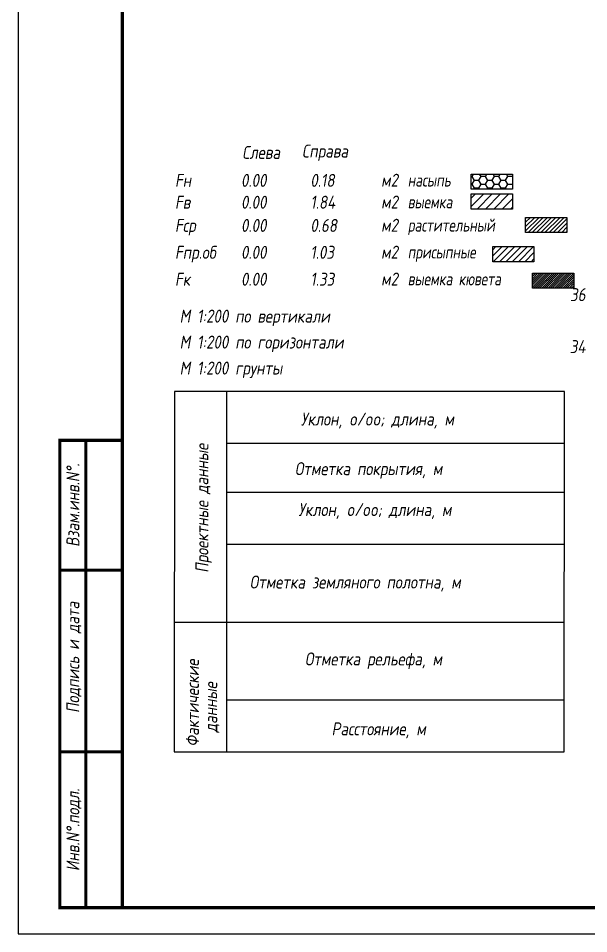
# Model space of a CAD drawing. Extents: x -717 to 1451, y -133302 to 233.
# Drawn here: x -30.1 to 79.7, y -90629.4 to -90453.2 of the extents above; entities that cross this region are included whole.
import ezdxf
from ezdxf.enums import TextEntityAlignment as Align

# ---------------------------------------------------------------- set-up
doc = ezdxf.new("R2010")
doc.units = 0
for name, color, linetype in [('Зарамочное оформление', 7, 'Continuous'), ('Линейка абсолютных высот', 7, 'Continuous'), ('Объем выемки', 7, 'Continuous'), ('Объем кюветов', 7, 'Continuous'), ('Объем насыпи', 7, 'Continuous'), ('Объем присыпных обочин', 7, 'Continuous'), ('Объем срезки растительного слоя', 7, 'Continuous'), ('Объём_2650', 7, 'Continuous'), ('Таблица', 7, 'Continuous')]:
    doc.layers.add(name, color=color, linetype=linetype)
for name, color, linetype, true_color in [('Объём_2563', 7, 'Continuous', 0xff8000), ('Объём_2570', 7, 'Continuous', 0x80ff00), ('Объём_2600', 7, 'Continuous', 0x808000), ('Объём_2620', 2, 'Continuous', 0xffff00)]:
    doc.layers.add(name, color=color, linetype=linetype, true_color=true_color)
doc.styles.add('М', font='romand.shx', dxfattribs={"width": 0.8, "oblique": 10, "height": 2.5})

# ---------------------------------------------------------------- blocks, each defined once
blk = doc.blocks.new('условные обозначения')
at = {"layer": 'Объём_2563'}
h = blk.add_hatch(dxfattribs=at)
h.set_pattern_fill('ANSI31', color=256, scale=0.3)
h.set_pattern_definition([(45, (-34.5, -100.5), (-0.673519, 0.673519), [])])
h.paths.add_polyline_path([(18.26, 7.53), (27.08, 7.53), (27.08, 4.62), (18.26, 4.62)])
at = {"layer": 'Объём_2570'}
h = blk.add_hatch(dxfattribs=at)
h.set_pattern_fill('ANSI31', color=3, scale=0.2)
h.set_pattern_definition([(45, (-32.9034, -100.5), (-0.4490128, 0.4490128), [])])
h.paths.add_polyline_path([(25.29, 13.16), (34.12, 13.16), (34.12, 10.25), (25.29, 10.25)])
at = {"layer": 'Объём_2600'}
h = blk.add_hatch(dxfattribs=at)
h.set_pattern_fill('ANSI31', color=6, scale=0.4)
h.set_pattern_definition([(45, (-34.5, -100.5), (-0.898026, 0.898026), [])])
h.paths.add_polyline_path([(13.63, 17.67), (22.46, 17.67), (22.46, 14.76), (13.63, 14.76)])
at = {"layer": 'Объём_2620'}
h = blk.add_hatch(dxfattribs=at)
h.set_pattern_fill('ANSI31', color=2, scale=0.1)
h.set_pattern_definition([(45, (-33.755, -100.5), (-0.2245064, 0.2245064), [])])
h.paths.add_polyline_path([(26.75, 2.41), (35.57, 2.41), (35.57, -0.5), (26.75, -0.5)])
at = {"layer": 'Объём_2650'}
h = blk.add_hatch(dxfattribs=at)
h.set_pattern_fill('HONEY', color=5, scale=0.3)
h.set_pattern_definition([(0, (-34.5, -100.5), (1.42875, 0.824889), [0.9525, -1.905]), (120, (-34.5, -100.5), (-1.42875, 0.824889), [0.9525, -1.905]), (60, (-34.5, -100.5), (3e-09, 1.6497784), [-1.905, 0.9525])])
h.paths.add_polyline_path([(13.63, 21.49), (22.46, 21.49), (22.46, 18.58), (13.63, 18.58)])
at = {"layer": 'Объём_2563'}
blk.add_lwpolyline([(18.26, 7.53), (27.08, 7.53), (27.08, 4.62), (18.26, 4.62)], close=True, dxfattribs=at)
at = {"layer": 'Объём_2620', "color": 2}
blk.add_lwpolyline([(26.75, 2.41), (35.57, 2.41), (35.57, -0.5), (26.75, -0.5)], close=True, dxfattribs=at)
at = {"layer": 'Объём_2650', "color": 5}
blk.add_lwpolyline([(13.63, 21.49), (22.46, 21.49), (22.46, 18.58), (13.63, 18.58)], close=True, dxfattribs=at)
at = {"layer": 'Объём_2650', "color": 6}
blk.add_lwpolyline([(13.63, 17.67), (22.46, 17.67), (22.46, 14.76), (13.63, 14.76)], close=True, dxfattribs=at)
at = {"layer": 'Объём_2650', "color": 3}
blk.add_lwpolyline([(25.29, 13.16), (34.12, 13.16), (34.12, 10.25), (25.29, 10.25)], close=True, dxfattribs=at)
at = {"layer": 'Объем насыпи', "color": 1, "style": 'М', "oblique": 10, "width": 0.8}
for s, p in [('насыпь', (0.09, 19.09)), ('выемка', (0.09, 14.89)), ('растительный', (0.09, 10.42)), ('присыпные', (0.09, 5.24)), ('выемка кювета', (0.09, 0.06))]:
    blk.add_text(s, height=2.5, dxfattribs=at).set_placement(p)

msp = doc.modelspace()

# ---------------------------------------------------------------- linework, layer by layer
at = {"layer": 'Таблица', "linetype": 'Continuous', "flags": 128}
for points in [[(0, -90525), (-0.054, -90594.421)], [(75, -90525), (0, -90525)], [(10, -90525), (10, -90594.421)], [(74.946, -90594.421), (75, -90525)], [(10, -90535), (75, -90535)], [(10, -90544.421), (75, -90544.421)], [(9.946, -90554.421), (74.946, -90554.421)], [(-0.054, -90569.421), (74.946, -90569.421)], [(9.946, -90584.421), (74.946, -90584.421)], [(-0.054, -90594.421), (74.946, -90594.421)]]:
    msp.add_lwpolyline(points, dxfattribs=at)

# ---------------------------------------------------------------- block references
at = {"layer": 'Объём_2570', "xscale": 0.9}
msp.add_blockref('условные обозначения', (44.779, -90504.657), dxfattribs=at)

# ---------------------------------------------------------------- texts
at = {"style": 'М', "oblique": 10, "width": 0.8}
msp.add_text('М 1:200 грунты', height=2.5, dxfattribs=at).set_placement((0.973, -90521.769))
at = {"layer": 'Линейка абсолютных высот', "style": 'М', "oblique": 10, "width": 0.8}
for s, p in [('36', (79.066, -90506.385)), ('34', (79.066, -90516.385))]:
    msp.add_text(s, height=2.5, dxfattribs=at).set_placement(p, align=Align.MIDDLE_RIGHT)
at = {"layer": 'Объем выемки', "style": 'М', "oblique": 10, "width": 0.8}
for s, p in [('Fв', (0.085, -90489.835)), ('0.00', (12.785, -90489.835)), ('1.84', (26.126, -90489.835)), ('м2', (39.731, -90489.802))]:
    msp.add_text(s, height=2.5, dxfattribs=at).set_placement(p)
at = {"layer": 'Объем кюветов', "style": 'М', "oblique": 10, "width": 0.8}
for s, p in [('Fк', (0.085, -90504.66)), ('0.00', (12.785, -90504.66)), ('1.33', (26.126, -90504.66)), ('м2', (39.731, -90504.627))]:
    msp.add_text(s, height=2.5, dxfattribs=at).set_placement(p)
at = {"layer": 'Объем насыпи', "style": 'М', "oblique": 10, "width": 0.8}
for s, p in [('Слева', (13.029, -90480.249)), ('Справа', (24.522, -90479.982)), ('Fн', (0.085, -90485.63)), ('0.00', (12.785, -90485.63)), ('0.18', (26.126, -90485.63)), ('м2', (39.731, -90485.597))]:
    msp.add_text(s, height=2.5, dxfattribs=at).set_placement(p)
at = {"layer": 'Объем присыпных обочин', "style": 'М', "oblique": 10, "width": 0.8}
for s, p in [('Fпр.об', (0.085, -90499.481)), ('0.00', (12.785, -90499.481)), ('1.03', (26.126, -90499.481)), ('м2', (39.731, -90499.448))]:
    msp.add_text(s, height=2.5, dxfattribs=at).set_placement(p)
at = {"layer": 'Объем срезки растительного слоя', "style": 'М', "oblique": 10, "width": 0.8}
for s, p in [('Fср', (0.085, -90494.303)), ('0.00', (12.785, -90494.303)), ('0.68', (26.126, -90494.303)), ('м2', (39.731, -90494.269))]:
    msp.add_text(s, height=2.5, dxfattribs=at).set_placement(p)
at = {"layer": 'Таблица', "style": 'М', "oblique": 10, "width": 0.8}
for s, p in [('М 1:200 по вертикали', (0.973, -90511.769)), ('М 1:200 по горизонтали', (0.973, -90516.769)), ('Уклон, o/oo; длина, м', (24.315, -90531.584)), ('Отметка покрытия, м', (23.148, -90541.139)), ('Уклон, o/oo; длина, м', (23.824, -90549.017)), ('Отметка земляного полотна, м', (14.462, -90562.965)), ('Отметка рельефа, м', (25.077, -90577.777)), ('Расстояние, м', (30.202, -90591.23))]:
    msp.add_text(s, height=2.5, dxfattribs=at).set_placement(p)
for s, p in [('Проектные данные ', (6.519, -90559.941)), ('Фактические ', (4.698, -90593.396)), ('данные', (8.204, -90590.691))]:
    msp.add_text(s, height=2.5, rotation=90, dxfattribs=at).set_placement(p)

# ---------------------------------------------------------------- wipeouts: each hides what was drawn before it
msp.add_wipeout([(-10.054, -90534.421), (-22.054, -90534.421), (-22.054, -90624.421), (-10.054, -90624.421)]).dxf.layer = 'Зарамочное оформление'

# ---------------------------------------------------------------- next in the draw order: linework, layer by layer
at = {"flags": 128}
msp.add_lwpolyline([(-30.054, -90629.421), (389.946, -90629.421), (389.946, -90332.421), (-30.054, -90332.421)], close=True, dxfattribs=at)
at = {"const_width": 0.6, "flags": 128}
msp.add_lwpolyline([(-10.054, -90624.421), (384.946, -90624.421), (384.946, -90337.421), (-10.054, -90337.421)], close=True, dxfattribs=at)
at = {"layer": 'Зарамочное оформление', "linetype": 'Continuous', "lineweight": -3, "const_width": 0.6, "flags": 128}
for points in [[(-10.054, -90624.421), (-22.054, -90624.421), (-22.054, -90534.421), (-10.054, -90534.421)], [(-17.054, -90624.421), (-17.054, -90534.421)], [(-22.054, -90559.421), (-10.054, -90559.421)], [(-22.054, -90594.421), (-10.054, -90594.421)]]:
    msp.add_lwpolyline(points, dxfattribs=at)

# ---------------------------------------------------------------- next in the draw order: texts
at = {"layer": 'Зарамочное оформление', "lineweight": 15, "style": 'М', "oblique": 10, "width": 0.8}
for s, p in [('Взам.инв.N%%d.', (-19.554, -90546.921)), ('Подпись и дата', (-19.572, -90576.227)), ('Инв.N%%d.подл.', (-19.554, -90609.421))]:
    msp.add_text(s, height=2.5, rotation=90, dxfattribs=at).set_placement(p, align=Align.MIDDLE_CENTER)

doc.saveas('drawing.dxf')
